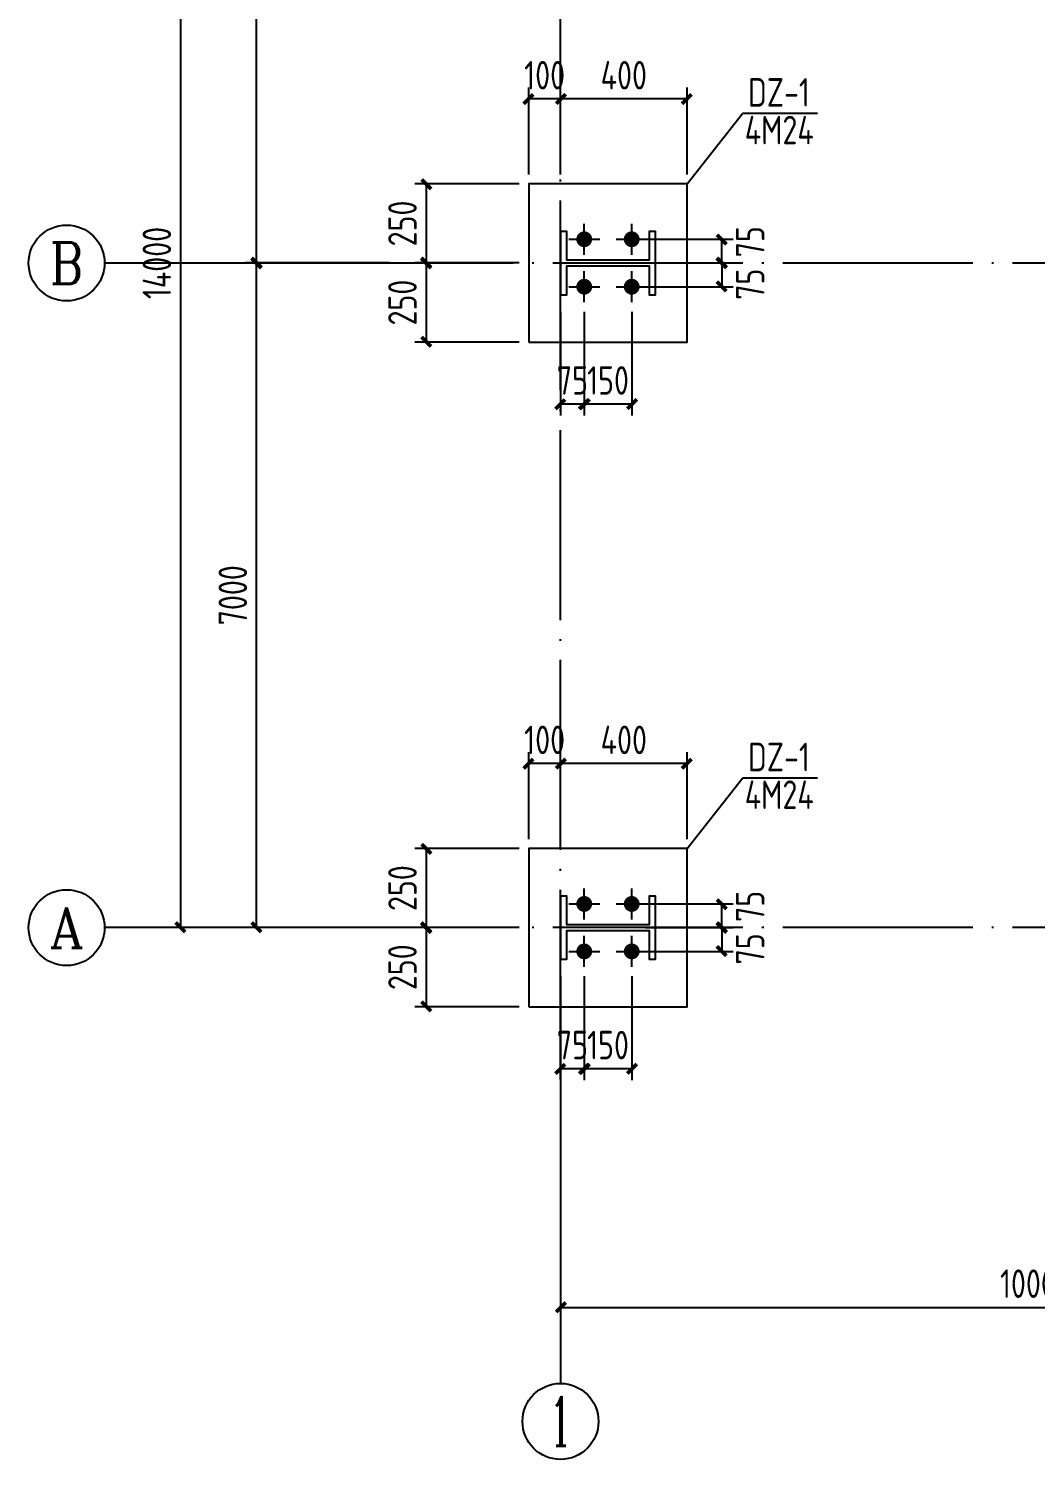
# Model space of a CAD drawing. Header units: millimetres. Extents: x 865974 to 875117, y 40174 to 44891.
# Drawn here: x 867231.6 to 867337.6, y 40466.2 to 40616.9 of the extents above; entities that cross this region are included whole.
import ezdxf
from ezdxf.enums import TextEntityAlignment as Align

# ---------------------------------------------------------------- set-up
doc = ezdxf.new("R2010")
doc.units = ezdxf.units.MM
doc.header["$LTSCALE"] = 1000
doc.header["$MEASUREMENT"] = 0
doc.linetypes.add('DOTE', pattern=[2.42, 2, -0.2, 0.02, -0.2])
for name, color, linetype in [('AXIS', 3, 'Continuous'), ('AXIS_TEXT', 7, 'Continuous'), ('DIM', 7, 'Continuous'), ('DOTE', 1, 'DOTE'), ('M_Prof', 2, 'Continuous'), ('柱集中标注', 2, 'Continuous'), ('标注', 7, 'Continuous'), ('檩条', 34, 'Continuous')]:
    doc.layers.add(name, color=color, linetype=linetype)
doc.styles.add('_TCH_AXIS', font='COMPLEX', dxfattribs={"bigfont": 'GBCBIG'})
doc.styles.add('COMPLEX', font='COMPLEX')
doc.styles.add('GBHZ', font='gbenor.shx', dxfattribs={"width": 0.9, "bigfont": 'gbcbig.shx'})
doc.dimstyles.new('Y100', dxfattribs={"dimscale": 0, "dimtxt": 3, "dimasz": 0.01, "dimexe": 1.2, "dimexo": 2, "dimgap": 1, "dimtad": 1, "dimdec": 0, "dimlfac": 100, "dimzin": 0, "dimdsep": 46, "dimtxsty": 'GBHZ', "dimblk": 'DX', "dimcen": 0.09, "dimdle": 1, "dimclrd": 7, "dimclre": 7, "dimclrt": 7, "dimadec": 0, "dimazin": 0, "dimtfac": 1, "dimtdec": 0, "dimtix": 1, "dimtmove": 2, "dimatfit": 3, "dimldrblk": 'DX', "dimfxl": 0, "dimtolj": 1, "dimtzin": 0, "dimarcsym": 0})
doc.dimstyles.new('Y30', dxfattribs={"dimscale": 0, "dimtxt": 3, "dimasz": 0.01, "dimexe": 1.2, "dimexo": 1, "dimgap": 1, "dimtad": 1, "dimdec": 0, "dimlfac": 30, "dimzin": 0, "dimdsep": 46, "dimtxsty": 'GBHZ', "dimblk1": 'DX', "dimblk2": 'DX', "dimsah": 1, "dimcen": 0.09, "dimdle": 1, "dimadec": 0, "dimazin": 0, "dimtfac": 1, "dimtdec": 0, "dimtix": 1, "dimtmove": 2, "dimatfit": 3, "dimldrblk": 'DX', "dimfxl": 0, "dimtolj": 1, "dimtzin": 0, "dimarcsym": 0})

# ---------------------------------------------------------------- blocks, each defined once
blk = doc.blocks.new('_AXISO')
blk.add_circle((0, 0), 0.5)
at = {"layer": 'AXIS_TEXT', "style": 'COMPLEX', "width": 1.041667}
blk.add_attdef('A', text='', height=0.56, dxfattribs=at).set_placement((-0.25, -0.28), (0.25, -0.28), align=Align.FIT)
blk = doc.blocks.new('DX')
at = {"color": 0, "linetype": 'ByBlock', "const_width": 40}
blk.add_lwpolyline([(-54, -51), (46, 49)], dxfattribs=at)
blk = doc.blocks.new('*D31')
at = {"layer": 'Defpoints', "color": 0, "transparency": 16777216}
for p in [(867255.62, 40592.19), (867271.62, 40592.19), (867271.62, 40522.19)]:
    blk.add_point(p, dxfattribs=at)
at = {"layer": '标注', "color": 7, "lineweight": -2, "transparency": 16777216}
for p, q in [((867269.62, 40592.19), (867254.42, 40592.19)), ((867255.62, 40522.2), (867255.62, 40592.18)), ((867269.62, 40522.19), (867254.42, 40522.19))]:
    blk.add_line(p, q, dxfattribs=at)
at = {"layer": '标注', "color": 7, "lineweight": -2, "transparency": 16777216, "xscale": 0.01, "yscale": 0.01, "zscale": 0.01}
for p, rotation in [((867255.62, 40592.19), 90), ((867255.62, 40522.19), 270)]:
    blk.add_blockref('DX', p, dxfattribs=dict(at, rotation=rotation))
at = {"layer": '标注', "color": 7, "transparency": 16777216, "insert": (867253.12, 40557.19), "char_height": 3, "attachment_point": 5, "rotation": 90, "style": 'GBHZ'}
blk.add_mtext('\\A1;7000', dxfattribs=at)
blk = doc.blocks.new('*D32')
at = {"layer": 'Defpoints', "color": 0, "transparency": 16777216}
for p in [(867255.62, 40662.19), (867271.62, 40662.19), (867271.62, 40592.19)]:
    blk.add_point(p, dxfattribs=at)
at = {"layer": '标注', "color": 7, "lineweight": -2, "transparency": 16777216}
for p, q in [((867269.62, 40662.19), (867254.42, 40662.19)), ((867255.62, 40592.2), (867255.62, 40662.18)), ((867269.62, 40592.19), (867254.42, 40592.19))]:
    blk.add_line(p, q, dxfattribs=at)
at = {"layer": '标注', "color": 7, "lineweight": -2, "transparency": 16777216, "xscale": 0.01, "yscale": 0.01, "zscale": 0.01}
for p, rotation in [((867255.62, 40662.19), 90), ((867255.62, 40592.19), 270)]:
    blk.add_blockref('DX', p, dxfattribs=dict(at, rotation=rotation))
at = {"layer": '标注', "color": 7, "transparency": 16777216, "insert": (867253.12, 40627.19), "char_height": 3, "attachment_point": 5, "rotation": 90, "style": 'GBHZ'}
blk.add_mtext('\\A1;7000', dxfattribs=at)
blk = doc.blocks.new('*D33')
at = {"layer": 'Defpoints', "color": 0, "transparency": 16777216}
for p in [(867271.62, 40662.19), (867247.62, 40522.19), (867271.62, 40522.19)]:
    blk.add_point(p, dxfattribs=at)
at = {"layer": '标注', "color": 7, "lineweight": -2, "transparency": 16777216}
for p, q in [((867269.62, 40662.19), (867246.42, 40662.19)), ((867247.62, 40662.18), (867247.62, 40522.2)), ((867269.62, 40522.19), (867246.42, 40522.19))]:
    blk.add_line(p, q, dxfattribs=at)
at = {"layer": '标注', "color": 7, "lineweight": -2, "transparency": 16777216, "xscale": 0.01, "yscale": 0.01, "zscale": 0.01}
for p, rotation in [((867247.62, 40662.19), 90), ((867247.62, 40522.19), 270)]:
    blk.add_blockref('DX', p, dxfattribs=dict(at, rotation=rotation))
at = {"layer": '标注', "color": 7, "transparency": 16777216, "insert": (867245.12, 40592.19), "char_height": 3, "attachment_point": 5, "rotation": 90, "style": 'GBHZ'}
blk.add_mtext('\\A1;14000', dxfattribs=at)
blk = doc.blocks.new('*D34')
at = {"layer": 'Defpoints', "color": 0, "transparency": 16777216}
for p in [(867287.62, 40506.19), (867387.62, 40506.19), (867387.62, 40482.19)]:
    blk.add_point(p, dxfattribs=at)
at = {"layer": '标注', "color": 7, "lineweight": -2, "transparency": 16777216}
for p, q in [((867287.62, 40504.19), (867287.62, 40480.99)), ((867387.62, 40504.19), (867387.62, 40480.99)), ((867287.63, 40482.19), (867387.61, 40482.19))]:
    blk.add_line(p, q, dxfattribs=at)
at = {"layer": '标注', "color": 7, "lineweight": -2, "transparency": 16777216, "xscale": 0.01, "yscale": 0.01, "zscale": 0.01, "rotation": 180}
blk.add_blockref('DX', (867287.62, 40482.19), dxfattribs=at)
at = {"layer": '标注', "color": 7, "lineweight": -2, "transparency": 16777216, "xscale": 0.01, "yscale": 0.01, "zscale": 0.01}
blk.add_blockref('DX', (867387.62, 40482.19), dxfattribs=at)
at = {"layer": '标注', "color": 7, "transparency": 16777216, "insert": (867337.62, 40484.69), "char_height": 3, "attachment_point": 5, "style": 'GBHZ'}
blk.add_mtext('\\A1;10000', dxfattribs=at)
blk = doc.blocks.new('*D583')
at = {"layer": 'Defpoints', "color": 0, "transparency": 16777216}
for p in [(867287.62, 40609.46), (867287.62, 40600.52), (867300.95, 40600.52)]:
    blk.add_point(p, dxfattribs=at)
at = {"layer": 'DIM', "color": 0, "lineweight": -2, "transparency": 16777216}
for p, q in [((867287.62, 40601.52), (867287.62, 40610.66)), ((867300.95, 40601.52), (867300.95, 40610.66)), ((867300.94, 40609.46), (867287.63, 40609.46))]:
    blk.add_line(p, q, dxfattribs=at)
at = {"layer": 'DIM', "color": 0, "lineweight": -2, "transparency": 16777216, "xscale": 0.01, "yscale": 0.01, "zscale": 0.01, "rotation": 180}
blk.add_blockref('DX', (867287.62, 40609.46), dxfattribs=at)
at = {"layer": 'DIM', "color": 0, "lineweight": -2, "transparency": 16777216, "xscale": 0.01, "yscale": 0.01, "zscale": 0.01}
blk.add_blockref('DX', (867300.95, 40609.46), dxfattribs=at)
at = {"layer": 'DIM', "color": 0, "transparency": 16777216, "insert": (867294.28, 40611.96), "char_height": 3, "attachment_point": 5, "style": 'GBHZ'}
blk.add_mtext('\\A1;400', dxfattribs=at)
blk = doc.blocks.new('*D584')
at = {"layer": 'Defpoints', "color": 0, "transparency": 16777216}
for p in [(867284.28, 40609.46), (867284.28, 40600.52), (867287.62, 40600.52)]:
    blk.add_point(p, dxfattribs=at)
at = {"layer": 'DIM', "color": 0, "lineweight": -2, "transparency": 16777216}
for p, q in [((867284.28, 40601.52), (867284.28, 40610.66)), ((867287.62, 40601.52), (867287.62, 40610.66)), ((867284.27, 40609.46), (867284.26, 40609.46)), ((867287.62, 40609.46), (867284.28, 40609.46)), ((867287.63, 40609.46), (867287.64, 40609.46))]:
    blk.add_line(p, q, dxfattribs=at)
at = {"layer": 'DIM', "color": 0, "lineweight": -2, "transparency": 16777216, "xscale": 0.01, "yscale": 0.01, "zscale": 0.01}
blk.add_blockref('DX', (867284.28, 40609.46), dxfattribs=at)
at = {"layer": 'DIM', "color": 0, "lineweight": -2, "transparency": 16777216, "xscale": 0.01, "yscale": 0.01, "zscale": 0.01, "rotation": 180}
blk.add_blockref('DX', (867287.62, 40609.46), dxfattribs=at)
at = {"layer": 'DIM', "color": 0, "transparency": 16777216, "insert": (867285.95, 40611.96), "char_height": 3, "attachment_point": 5, "style": 'GBHZ'}
blk.add_mtext('\\A1;100', dxfattribs=at)
blk = doc.blocks.new('*D585')
at = {"layer": 'Defpoints', "color": 0, "transparency": 16777216}
for p in [(867284.28, 40600.52), (867273.48, 40592.19), (867284.28, 40592.19)]:
    blk.add_point(p, dxfattribs=at)
at = {"layer": 'DIM', "color": 0, "lineweight": -2, "transparency": 16777216}
for p, q in [((867283.28, 40600.52), (867272.28, 40600.52)), ((867273.48, 40600.51), (867273.48, 40592.2)), ((867283.28, 40592.19), (867272.28, 40592.19))]:
    blk.add_line(p, q, dxfattribs=at)
at = {"layer": 'DIM', "color": 0, "lineweight": -2, "transparency": 16777216, "xscale": 0.01, "yscale": 0.01, "zscale": 0.01}
for p, rotation in [((867273.48, 40600.52), 90), ((867273.48, 40592.19), 270)]:
    blk.add_blockref('DX', p, dxfattribs=dict(at, rotation=rotation))
at = {"layer": 'DIM', "color": 0, "transparency": 16777216, "insert": (867270.98, 40596.35), "char_height": 3, "attachment_point": 5, "rotation": 90, "style": 'GBHZ'}
blk.add_mtext('\\A1;250', dxfattribs=at)
blk = doc.blocks.new('*D586')
at = {"layer": 'Defpoints', "color": 0, "transparency": 16777216}
for p in [(867284.28, 40592.19), (867273.48, 40583.85), (867284.28, 40583.85)]:
    blk.add_point(p, dxfattribs=at)
at = {"layer": 'DIM', "color": 0, "lineweight": -2, "transparency": 16777216}
for p, q in [((867283.28, 40592.19), (867272.28, 40592.19)), ((867273.48, 40592.18), (867273.48, 40583.86)), ((867283.28, 40583.85), (867272.28, 40583.85))]:
    blk.add_line(p, q, dxfattribs=at)
at = {"layer": 'DIM', "color": 0, "lineweight": -2, "transparency": 16777216, "xscale": 0.01, "yscale": 0.01, "zscale": 0.01}
for p, rotation in [((867273.48, 40592.19), 90), ((867273.48, 40583.85), 270)]:
    blk.add_blockref('DX', p, dxfattribs=dict(at, rotation=rotation))
at = {"layer": 'DIM', "color": 0, "transparency": 16777216, "insert": (867270.98, 40588.02), "char_height": 3, "attachment_point": 5, "rotation": 90, "style": 'GBHZ'}
blk.add_mtext('\\A1;250', dxfattribs=at)
blk = doc.blocks.new('*D568')
at = {"layer": 'Defpoints', "color": 0, "transparency": 16777216}
for p in [(867295.55, 40594.69), (867304.59, 40594.69), (867295.55, 40592.19)]:
    blk.add_point(p, dxfattribs=at)
at = {"layer": 'DIM', "color": 0, "lineweight": -2, "transparency": 16777216}
for p, q in [((867296.55, 40594.69), (867305.79, 40594.69)), ((867304.59, 40592.2), (867304.59, 40594.68)), ((867296.55, 40592.19), (867305.79, 40592.19))]:
    blk.add_line(p, q, dxfattribs=at)
at = {"layer": 'DIM', "color": 0, "lineweight": -2, "transparency": 16777216, "xscale": 0.01, "yscale": 0.01, "zscale": 0.01}
for p, rotation in [((867304.59, 40594.69), 90), ((867304.59, 40592.19), 270)]:
    blk.add_blockref('DX', p, dxfattribs=dict(at, rotation=rotation))
at = {"layer": 'DIM', "color": 0, "transparency": 16777216, "insert": (867307.59, 40594.42), "char_height": 3, "attachment_point": 5, "rotation": 90, "style": 'GBHZ'}
blk.add_mtext('\\A1;75', dxfattribs=at)
blk = doc.blocks.new('*D569')
at = {"layer": 'Defpoints', "color": 0, "transparency": 16777216}
for p in [(867295.55, 40592.19), (867295.55, 40589.69), (867304.59, 40589.69)]:
    blk.add_point(p, dxfattribs=at)
at = {"layer": 'DIM', "color": 0, "lineweight": -2, "transparency": 16777216}
for p, q in [((867296.55, 40592.19), (867305.79, 40592.19)), ((867304.59, 40592.18), (867304.59, 40589.7)), ((867296.55, 40589.69), (867305.79, 40589.69))]:
    blk.add_line(p, q, dxfattribs=at)
at = {"layer": 'DIM', "color": 0, "lineweight": -2, "transparency": 16777216, "xscale": 0.01, "yscale": 0.01, "zscale": 0.01}
for p, rotation in [((867304.59, 40592.19), 90), ((867304.59, 40589.69), 270)]:
    blk.add_blockref('DX', p, dxfattribs=dict(at, rotation=rotation))
at = {"layer": 'DIM', "color": 0, "transparency": 16777216, "insert": (867307.59, 40589.95), "char_height": 3, "attachment_point": 5, "rotation": 90, "style": 'GBHZ'}
blk.add_mtext('\\A1;75', dxfattribs=at)
blk = doc.blocks.new('*D570')
at = {"layer": 'Defpoints', "color": 0, "transparency": 16777216}
for p in [(867290.12, 40588.06), (867295.12, 40588.06), (867290.12, 40577.32)]:
    blk.add_point(p, dxfattribs=at)
at = {"layer": '标注', "color": 0, "lineweight": -2, "transparency": 16777216}
for p, q in [((867290.12, 40587.06), (867290.12, 40576.12)), ((867295.12, 40587.06), (867295.12, 40576.12)), ((867290.11, 40577.32), (867290.1, 40577.32)), ((867295.12, 40577.32), (867290.12, 40577.32)), ((867295.13, 40577.32), (867295.14, 40577.32))]:
    blk.add_line(p, q, dxfattribs=at)
at = {"layer": '标注', "color": 0, "lineweight": -2, "transparency": 16777216, "xscale": 0.01, "yscale": 0.01, "zscale": 0.01}
blk.add_blockref('DX', (867290.12, 40577.32), dxfattribs=at)
at = {"layer": '标注', "color": 0, "lineweight": -2, "transparency": 16777216, "xscale": 0.01, "yscale": 0.01, "zscale": 0.01, "rotation": 180}
blk.add_blockref('DX', (867295.12, 40577.32), dxfattribs=at)
at = {"layer": '标注', "color": 0, "transparency": 16777216, "insert": (867292.62, 40579.82), "char_height": 3, "attachment_point": 5, "style": 'GBHZ'}
blk.add_mtext('\\A1;150', dxfattribs=at)
blk = doc.blocks.new('*D571')
at = {"layer": 'Defpoints', "color": 0, "transparency": 16777216}
for p in [(867287.62, 40588.06), (867290.12, 40588.06), (867287.62, 40577.32)]:
    blk.add_point(p, dxfattribs=at)
at = {"layer": '标注', "color": 0, "lineweight": -2, "transparency": 16777216}
for p, q in [((867287.62, 40587.06), (867287.62, 40576.12)), ((867290.12, 40587.06), (867290.12, 40576.12)), ((867287.61, 40577.32), (867287.6, 40577.32)), ((867290.12, 40577.32), (867287.62, 40577.32)), ((867290.13, 40577.32), (867290.14, 40577.32))]:
    blk.add_line(p, q, dxfattribs=at)
at = {"layer": '标注', "color": 0, "lineweight": -2, "transparency": 16777216, "xscale": 0.01, "yscale": 0.01, "zscale": 0.01}
blk.add_blockref('DX', (867287.62, 40577.32), dxfattribs=at)
at = {"layer": '标注', "color": 0, "lineweight": -2, "transparency": 16777216, "xscale": 0.01, "yscale": 0.01, "zscale": 0.01, "rotation": 180}
blk.add_blockref('DX', (867290.12, 40577.32), dxfattribs=at)
at = {"layer": '标注', "color": 0, "transparency": 16777216, "insert": (867288.87, 40579.82), "char_height": 3, "attachment_point": 5, "style": 'GBHZ'}
blk.add_mtext('\\A1;75', dxfattribs=at)
blk = doc.blocks.new('*D655')
at = {"layer": 'Defpoints', "color": 0, "transparency": 16777216}
for p in [(867287.62, 40539.46), (867287.62, 40530.52), (867300.95, 40530.52)]:
    blk.add_point(p, dxfattribs=at)
at = {"layer": 'DIM', "color": 0, "lineweight": -2, "transparency": 16777216}
for p, q in [((867287.62, 40531.52), (867287.62, 40540.66)), ((867300.94, 40539.46), (867287.63, 40539.46)), ((867300.95, 40531.52), (867300.95, 40540.66))]:
    blk.add_line(p, q, dxfattribs=at)
at = {"layer": 'DIM', "color": 0, "lineweight": -2, "transparency": 16777216, "xscale": 0.01, "yscale": 0.01, "zscale": 0.01, "rotation": 180}
blk.add_blockref('DX', (867287.62, 40539.46), dxfattribs=at)
at = {"layer": 'DIM', "color": 0, "lineweight": -2, "transparency": 16777216, "xscale": 0.01, "yscale": 0.01, "zscale": 0.01}
blk.add_blockref('DX', (867300.95, 40539.46), dxfattribs=at)
at = {"layer": 'DIM', "color": 0, "transparency": 16777216, "insert": (867294.28, 40541.96), "char_height": 3, "attachment_point": 5, "style": 'GBHZ'}
blk.add_mtext('\\A1;400', dxfattribs=at)
blk = doc.blocks.new('*D656')
at = {"layer": 'Defpoints', "color": 0, "transparency": 16777216}
for p in [(867284.28, 40539.46), (867284.28, 40530.52), (867287.62, 40530.52)]:
    blk.add_point(p, dxfattribs=at)
at = {"layer": 'DIM', "color": 0, "lineweight": -2, "transparency": 16777216}
for p, q in [((867284.27, 40539.46), (867284.26, 40539.46)), ((867284.28, 40531.52), (867284.28, 40540.66)), ((867287.62, 40539.46), (867284.28, 40539.46)), ((867287.62, 40531.52), (867287.62, 40540.66)), ((867287.63, 40539.46), (867287.64, 40539.46))]:
    blk.add_line(p, q, dxfattribs=at)
at = {"layer": 'DIM', "color": 0, "lineweight": -2, "transparency": 16777216, "xscale": 0.01, "yscale": 0.01, "zscale": 0.01}
blk.add_blockref('DX', (867284.28, 40539.46), dxfattribs=at)
at = {"layer": 'DIM', "color": 0, "lineweight": -2, "transparency": 16777216, "xscale": 0.01, "yscale": 0.01, "zscale": 0.01, "rotation": 180}
blk.add_blockref('DX', (867287.62, 40539.46), dxfattribs=at)
at = {"layer": 'DIM', "color": 0, "transparency": 16777216, "insert": (867285.95, 40541.96), "char_height": 3, "attachment_point": 5, "style": 'GBHZ'}
blk.add_mtext('\\A1;100', dxfattribs=at)
blk = doc.blocks.new('*D657')
at = {"layer": 'Defpoints', "color": 0, "transparency": 16777216}
for p in [(867284.28, 40530.52), (867273.48, 40522.19), (867284.28, 40522.19)]:
    blk.add_point(p, dxfattribs=at)
at = {"layer": 'DIM', "color": 0, "lineweight": -2, "transparency": 16777216}
for p, q in [((867283.28, 40530.52), (867272.28, 40530.52)), ((867273.48, 40530.51), (867273.48, 40522.2)), ((867283.28, 40522.19), (867272.28, 40522.19))]:
    blk.add_line(p, q, dxfattribs=at)
at = {"layer": 'DIM', "color": 0, "lineweight": -2, "transparency": 16777216, "xscale": 0.01, "yscale": 0.01, "zscale": 0.01}
for p, rotation in [((867273.48, 40530.52), 90), ((867273.48, 40522.19), 270)]:
    blk.add_blockref('DX', p, dxfattribs=dict(at, rotation=rotation))
at = {"layer": 'DIM', "color": 0, "transparency": 16777216, "insert": (867270.98, 40526.35), "char_height": 3, "attachment_point": 5, "rotation": 90, "style": 'GBHZ'}
blk.add_mtext('\\A1;250', dxfattribs=at)
blk = doc.blocks.new('*D658')
at = {"layer": 'Defpoints', "color": 0, "transparency": 16777216}
for p in [(867284.28, 40522.19), (867273.48, 40513.85), (867284.28, 40513.85)]:
    blk.add_point(p, dxfattribs=at)
at = {"layer": 'DIM', "color": 0, "lineweight": -2, "transparency": 16777216}
for p, q in [((867283.28, 40522.19), (867272.28, 40522.19)), ((867273.48, 40522.18), (867273.48, 40513.86)), ((867283.28, 40513.85), (867272.28, 40513.85))]:
    blk.add_line(p, q, dxfattribs=at)
at = {"layer": 'DIM', "color": 0, "lineweight": -2, "transparency": 16777216, "xscale": 0.01, "yscale": 0.01, "zscale": 0.01}
for p, rotation in [((867273.48, 40522.19), 90), ((867273.48, 40513.85), 270)]:
    blk.add_blockref('DX', p, dxfattribs=dict(at, rotation=rotation))
at = {"layer": 'DIM', "color": 0, "transparency": 16777216, "insert": (867270.98, 40518.02), "char_height": 3, "attachment_point": 5, "rotation": 90, "style": 'GBHZ'}
blk.add_mtext('\\A1;250', dxfattribs=at)
blk = doc.blocks.new('*D659')
at = {"layer": 'Defpoints', "color": 0, "transparency": 16777216}
for p in [(867295.55, 40524.69), (867304.59, 40524.69), (867295.55, 40522.19)]:
    blk.add_point(p, dxfattribs=at)
at = {"layer": 'DIM', "color": 0, "lineweight": -2, "transparency": 16777216}
for p, q in [((867296.55, 40524.69), (867305.79, 40524.69)), ((867304.59, 40522.2), (867304.59, 40524.68)), ((867296.55, 40522.19), (867305.79, 40522.19))]:
    blk.add_line(p, q, dxfattribs=at)
at = {"layer": 'DIM', "color": 0, "lineweight": -2, "transparency": 16777216, "xscale": 0.01, "yscale": 0.01, "zscale": 0.01}
for p, rotation in [((867304.59, 40524.69), 90), ((867304.59, 40522.19), 270)]:
    blk.add_blockref('DX', p, dxfattribs=dict(at, rotation=rotation))
at = {"layer": 'DIM', "color": 0, "transparency": 16777216, "insert": (867307.59, 40524.42), "char_height": 3, "attachment_point": 5, "rotation": 90, "style": 'GBHZ'}
blk.add_mtext('\\A1;75', dxfattribs=at)
blk = doc.blocks.new('*D660')
at = {"layer": 'Defpoints', "color": 0, "transparency": 16777216}
for p in [(867295.55, 40522.19), (867295.55, 40519.69), (867304.59, 40519.69)]:
    blk.add_point(p, dxfattribs=at)
at = {"layer": 'DIM', "color": 0, "lineweight": -2, "transparency": 16777216}
for p, q in [((867296.55, 40522.19), (867305.79, 40522.19)), ((867304.59, 40522.18), (867304.59, 40519.7)), ((867296.55, 40519.69), (867305.79, 40519.69))]:
    blk.add_line(p, q, dxfattribs=at)
at = {"layer": 'DIM', "color": 0, "lineweight": -2, "transparency": 16777216, "xscale": 0.01, "yscale": 0.01, "zscale": 0.01}
for p, rotation in [((867304.59, 40522.19), 90), ((867304.59, 40519.69), 270)]:
    blk.add_blockref('DX', p, dxfattribs=dict(at, rotation=rotation))
at = {"layer": 'DIM', "color": 0, "transparency": 16777216, "insert": (867307.59, 40519.95), "char_height": 3, "attachment_point": 5, "rotation": 90, "style": 'GBHZ'}
blk.add_mtext('\\A1;75', dxfattribs=at)
blk = doc.blocks.new('*D661')
at = {"layer": 'Defpoints', "color": 0, "transparency": 16777216}
for p in [(867290.12, 40518.06), (867295.12, 40518.06), (867290.12, 40507.32)]:
    blk.add_point(p, dxfattribs=at)
at = {"layer": '标注', "color": 0, "lineweight": -2, "transparency": 16777216}
for p, q in [((867290.12, 40517.06), (867290.12, 40506.12)), ((867295.12, 40517.06), (867295.12, 40506.12)), ((867290.11, 40507.32), (867290.1, 40507.32)), ((867295.12, 40507.32), (867290.12, 40507.32)), ((867295.13, 40507.32), (867295.14, 40507.32))]:
    blk.add_line(p, q, dxfattribs=at)
at = {"layer": '标注', "color": 0, "lineweight": -2, "transparency": 16777216, "xscale": 0.01, "yscale": 0.01, "zscale": 0.01}
blk.add_blockref('DX', (867290.12, 40507.32), dxfattribs=at)
at = {"layer": '标注', "color": 0, "lineweight": -2, "transparency": 16777216, "xscale": 0.01, "yscale": 0.01, "zscale": 0.01, "rotation": 180}
blk.add_blockref('DX', (867295.12, 40507.32), dxfattribs=at)
at = {"layer": '标注', "color": 0, "transparency": 16777216, "insert": (867292.62, 40509.82), "char_height": 3, "attachment_point": 5, "style": 'GBHZ'}
blk.add_mtext('\\A1;150', dxfattribs=at)
blk = doc.blocks.new('*D662')
at = {"layer": 'Defpoints', "color": 0, "transparency": 16777216}
for p in [(867287.62, 40518.06), (867290.12, 40518.06), (867287.62, 40507.32)]:
    blk.add_point(p, dxfattribs=at)
at = {"layer": '标注', "color": 0, "lineweight": -2, "transparency": 16777216}
for p, q in [((867287.62, 40517.06), (867287.62, 40506.12)), ((867290.12, 40517.06), (867290.12, 40506.12)), ((867287.61, 40507.32), (867287.6, 40507.32)), ((867290.12, 40507.32), (867287.62, 40507.32)), ((867290.13, 40507.32), (867290.14, 40507.32))]:
    blk.add_line(p, q, dxfattribs=at)
at = {"layer": '标注', "color": 0, "lineweight": -2, "transparency": 16777216, "xscale": 0.01, "yscale": 0.01, "zscale": 0.01}
blk.add_blockref('DX', (867287.62, 40507.32), dxfattribs=at)
at = {"layer": '标注', "color": 0, "lineweight": -2, "transparency": 16777216, "xscale": 0.01, "yscale": 0.01, "zscale": 0.01, "rotation": 180}
blk.add_blockref('DX', (867290.12, 40507.32), dxfattribs=at)
at = {"layer": '标注', "color": 0, "transparency": 16777216, "insert": (867288.87, 40509.82), "char_height": 3, "attachment_point": 5, "style": 'GBHZ'}
blk.add_mtext('\\A1;75', dxfattribs=at)

msp = doc.modelspace()

# ---------------------------------------------------------------- linework, layer by layer
for p, q in [((867290.116, 40593.061), (867290.116, 40596.311)), ((867295.116, 40593.061), (867295.116, 40596.311)), ((867288.491, 40594.686), (867291.741, 40594.686)), ((867293.491, 40594.686), (867296.741, 40594.686)), ((867290.116, 40588.061), (867290.116, 40591.311)), ((867295.116, 40588.061), (867295.116, 40591.311)), ((867288.491, 40589.686), (867291.741, 40589.686)), ((867293.491, 40589.686), (867296.741, 40589.686)), ((867290.116, 40523.061), (867290.116, 40526.311)), ((867295.116, 40523.061), (867295.116, 40526.311)), ((867288.491, 40524.686), (867291.741, 40524.686)), ((867293.491, 40524.686), (867296.741, 40524.686)), ((867290.116, 40518.061), (867290.116, 40521.311)), ((867295.116, 40518.061), (867295.116, 40521.311)), ((867288.491, 40519.686), (867291.741, 40519.686)), ((867293.491, 40519.686), (867296.741, 40519.686))]:
    msp.add_line(p, q)
for points in [[(867284.283, 40583.852), (867300.949, 40583.852), (867300.949, 40600.519), (867284.283, 40600.519)], [(867284.283, 40513.852), (867300.949, 40513.852), (867300.949, 40530.519), (867284.283, 40530.519)]]:
    msp.add_lwpolyline(points, close=True)
at = {"layer": 'AXIS', "color": 0}
for p, q in [((867271.616, 40592.186), (867239.616, 40592.186)), ((867271.616, 40522.186), (867239.616, 40522.186)), ((867287.616, 40506.186), (867287.616, 40474.186))]:
    msp.add_line(p, q, dxfattribs=at)
at = {"layer": 'DIM', "const_width": 0.833}
for points in [[(867290.116, 40595.102, 1), (867290.116, 40594.269, 1)], [(867295.116, 40595.102, 1), (867295.116, 40594.269, 1)], [(867290.116, 40590.102, 1), (867290.116, 40589.269, 1)], [(867295.116, 40590.102, 1), (867295.116, 40589.269, 1)], [(867290.116, 40525.102, 1), (867290.116, 40524.269, 1)], [(867295.116, 40525.102, 1), (867295.116, 40524.269, 1)], [(867290.116, 40520.102, 1), (867290.116, 40519.269, 1)], [(867295.116, 40520.102, 1), (867295.116, 40519.269, 1)]]:
    msp.add_lwpolyline(points, format="xyb", close=True, dxfattribs=at)
at = {"layer": 'DOTE', "linetype": 'DOTE', "ltscale": 0.01}
for p, q in [((867287.616, 40506.186), (867287.616, 40678.186)), ((867403.616, 40592.186), (867271.616, 40592.186)), ((867403.616, 40522.186), (867271.616, 40522.186))]:
    msp.add_line(p, q, dxfattribs=at)
at = {"layer": 'M_Prof'}
for points in [[(867287.616, 40595.519), (867287.616, 40588.852), (867288.283, 40588.852), (867288.283, 40591.886), (867296.949, 40591.886), (867296.949, 40588.852), (867297.616, 40588.852), (867297.616, 40595.519), (867296.949, 40595.519), (867296.949, 40592.486), (867288.283, 40592.486), (867288.283, 40595.519)], [(867287.616, 40525.519), (867287.616, 40518.852), (867288.283, 40518.852), (867288.283, 40521.886), (867296.949, 40521.886), (867296.949, 40518.852), (867297.616, 40518.852), (867297.616, 40525.519), (867296.949, 40525.519), (867296.949, 40522.486), (867288.283, 40522.486), (867288.283, 40525.519)]]:
    msp.add_lwpolyline(points, close=True, dxfattribs=at)
at = {"layer": '檩条'}
for p, q in [((867300.949, 40600.519), (867306.772, 40607.938)), ((867314.67, 40607.938), (867306.772, 40607.938)), ((867300.949, 40530.519), (867306.772, 40537.938)), ((867314.67, 40537.938), (867306.772, 40537.938))]:
    msp.add_line(p, q, dxfattribs=at)

# ---------------------------------------------------------------- block references
at = {"layer": 'AXIS', "color": 0}
ref = msp.add_blockref('_AXISO', (867235.616, 40592.186), dxfattribs=dict(at, xscale=8, yscale=8, zscale=8))
ref.add_attrib('A', 'B', dxfattribs={"layer": 'AXIS_TEXT', "color": 0, "height": 4.353, "style": '_TCH_AXIS'}).set_placement((867233.854, 40590.009), (867237.378, 40590.009), align=Align.FIT)
ref = msp.add_blockref('_AXISO', (867235.616, 40522.186), dxfattribs=dict(at, xscale=8, yscale=8, zscale=8))
ref.add_attrib('A', 'A', dxfattribs={"layer": 'AXIS_TEXT', "color": 0, "height": 4.252, "style": '_TCH_AXIS'}).set_placement((867233.794, 40520.06), (867237.438, 40520.06), align=Align.FIT)
ref = msp.add_blockref('_AXISO', (867287.616, 40470.186), dxfattribs=dict(at, xscale=8, yscale=8, zscale=8))
ref.add_attrib('A', '1', dxfattribs={"layer": 'AXIS_TEXT', "color": 0, "height": 5.147, "style": '_TCH_AXIS'}).set_placement((867286.513, 40467.612), (867288.719, 40467.612), align=Align.FIT)

# ---------------------------------------------------------------- texts
at = {"layer": '柱集中标注', "style": 'GBHZ', "width": 0.9}
for s, p in [('DZ-1', (867307.354, 40608.659)), ('4M24', (867307.013, 40604.688)), ('DZ-1', (867307.354, 40538.659)), ('4M24', (867307.013, 40534.688))]:
    msp.add_text(s, height=3, dxfattribs=at).set_placement(p)

# ---------------------------------------------------------------- dimensions: what is measured, and where the dimension line sits
at = {"layer": 'DIM'}
for base, p1, p2, angle, picture, middle in [((867284.283, 40609.464), (867287.616, 40600.519), (867284.283, 40600.519), 180, '*D584', (867285.949, 40611.964)), ((867287.616, 40609.464), (867300.949, 40600.519), (867287.616, 40600.519), 180, '*D583', (867294.283, 40611.964)), ((867273.475, 40592.186), (867284.283, 40600.519), (867284.283, 40592.186), 270, '*D585', (867270.975, 40596.352)), ((867273.475, 40583.852), (867284.283, 40592.186), (867284.283, 40583.852), 270, '*D586', (867270.975, 40588.019)), ((867284.283, 40539.464), (867287.616, 40530.519), (867284.283, 40530.519), 180, '*D656', (867285.949, 40541.964)), ((867287.616, 40539.464), (867300.949, 40530.519), (867287.616, 40530.519), 180, '*D655', (867294.283, 40541.964)), ((867273.475, 40522.186), (867284.283, 40530.519), (867284.283, 40522.186), 270, '*D657', (867270.975, 40526.352)), ((867273.475, 40513.852), (867284.283, 40522.186), (867284.283, 40513.852), 270, '*D658', (867270.975, 40518.019))]:
    dim = msp.add_linear_dim(base=base, p1=p1, p2=p2, angle=angle, dimstyle='Y30', override={"dimscale": 1}, dxfattribs=at)
    dim.commit()
    dim.dimension.update_dxf_attribs({"geometry": picture, "text_midpoint": middle})
for base, p1, p2, angle, picture, middle in [((867304.594, 40594.686), (867295.55, 40592.186), (867295.55, 40594.686), 270, '*D568', (867307.588, 40594.424)), ((867304.594, 40589.686), (867295.55, 40592.186), (867295.55, 40589.686), 90, '*D569', (867307.588, 40589.947)), ((867304.594, 40524.686), (867295.55, 40522.186), (867295.55, 40524.686), 270, '*D659', (867307.588, 40524.424)), ((867304.594, 40519.686), (867295.55, 40522.186), (867295.55, 40519.686), 90, '*D660', (867307.588, 40519.947))]:
    dim = msp.add_linear_dim(base=base, p1=p1, p2=p2, angle=angle, dimstyle='Y30', override={"dimscale": 1}, dxfattribs=at)
    dim.commit()
    dim.dimension.update_dxf_attribs({"geometry": picture, "text_midpoint": middle, "dimtype": 160})
at = {"layer": '标注'}
for base, p1, p2, picture, middle in [((867247.616, 40522.186), (867271.616, 40662.186), (867271.616, 40522.186), '*D33', (867245.116, 40592.186)), ((867255.616, 40662.186), (867271.616, 40592.186), (867271.616, 40662.186), '*D32', (867253.116, 40627.186)), ((867255.616, 40592.186), (867271.616, 40522.186), (867271.616, 40592.186), '*D31', (867253.116, 40557.186))]:
    dim = msp.add_linear_dim(base=base, p1=p1, p2=p2, angle=90, dimstyle='Y100', override={"dimscale": 1, "dimfxl": 150}, dxfattribs=at)
    dim.commit()
    dim.dimension.update_dxf_attribs({"geometry": picture, "text_midpoint": middle})
for base, p1, p2, dimstyle, override, picture, middle in [((867287.616, 40577.325), (867290.116, 40588.061), (867287.616, 40588.061), 'Y30', {"dimscale": 1}, '*D571', (867288.866, 40579.825)), ((867290.116, 40577.325), (867295.116, 40588.061), (867290.116, 40588.061), 'Y30', {"dimscale": 1}, '*D570', (867292.616, 40579.825)), ((867287.616, 40507.325), (867290.116, 40518.061), (867287.616, 40518.061), 'Y30', {"dimscale": 1}, '*D662', (867288.866, 40509.825)), ((867290.116, 40507.325), (867295.116, 40518.061), (867290.116, 40518.061), 'Y30', {"dimscale": 1}, '*D661', (867292.616, 40509.825)), ((867387.616, 40482.186), (867287.616, 40506.186), (867387.616, 40506.186), 'Y100', {"dimscale": 1, "dimfxl": 150}, '*D34', (867337.616, 40484.686))]:
    dim = msp.add_linear_dim(base=base, p1=p1, p2=p2, dimstyle=dimstyle, override=override, dxfattribs=at)
    dim.commit()
    dim.dimension.update_dxf_attribs({"geometry": picture, "text_midpoint": middle})

doc.saveas('drawing.dxf')
